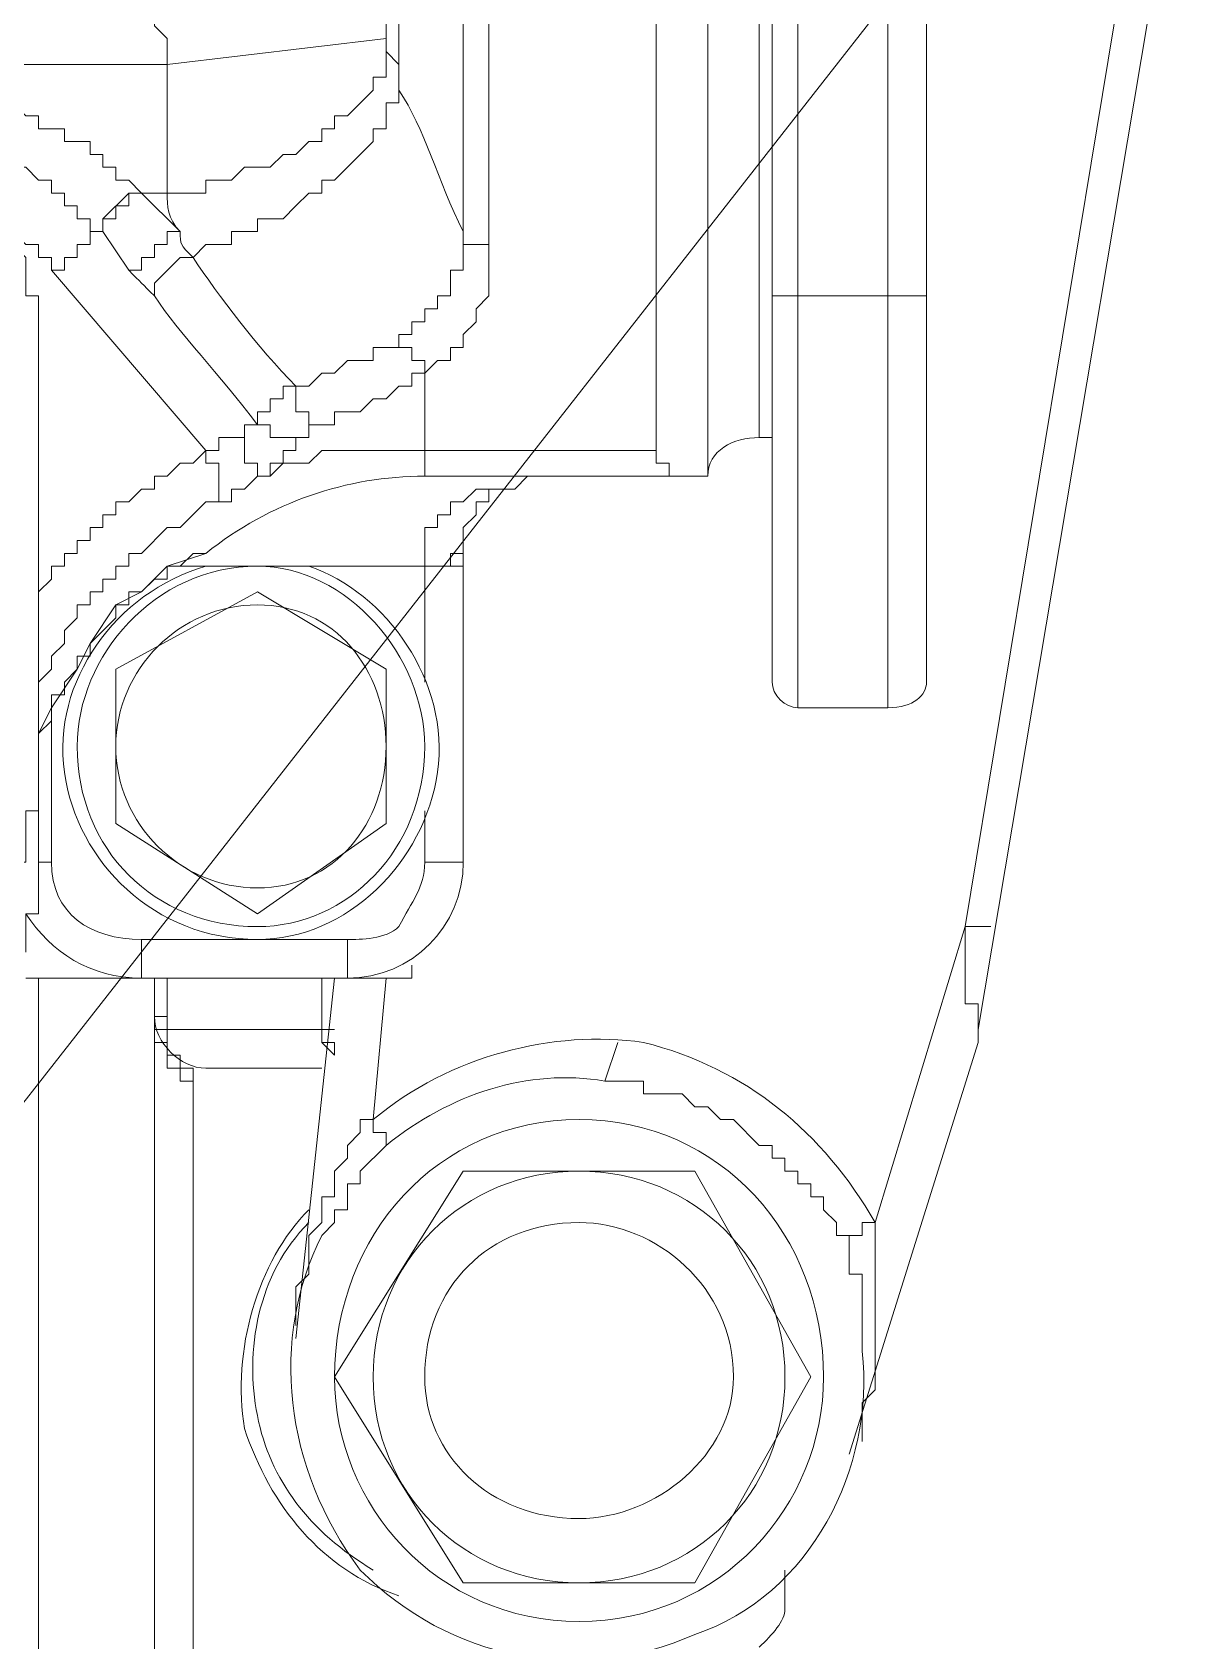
# Model space of a CAD drawing. Header units: millimetres. Extents: x 25083 to 52777, y 24772 to 45779.
# Drawn here: x 49186.45 to 49219.72, y 36647.54 to 36693.96 of the extents above; entities that cross this region are included whole.
import ezdxf

# ---------------------------------------------------------------- set-up
doc = ezdxf.new("R2010")
doc.units = ezdxf.units.MM
doc.layers.add('小车', color=7, linetype='Continuous')

# ---------------------------------------------------------------- blocks, each defined once
blk = doc.blocks.new('zw$D2F4')
at = {"color": 7, "lineweight": 5}
for points in [[(317.883, 880.492), (317.883, 794.708)], [(318.626, 880.492), (318.626, 793.966)], [(321.226, 793.966), (321.226, 880.492)], [(322.34, 794.708), (322.34, 880.492)], [(309.713, 807.334), (309.713, 842.614)], [(314.541, 842.614), (314.541, 801.393)], [(308.971, 841.871), (308.971, 807.706)], [(316.027, 840.014), (316.027, 800.65)], [(317.512, 801.764), (317.512, 839.271)], [(307.114, 811.791), (307.114, 837.043)], [(323.825, 784.682), (330.881, 826.645)], [(323.454, 787.652), (329.395, 823.674)], [(300.429, 812.533), (300.429, 813.276), (300.058, 813.648), (300.058, 815.133)], [(306.743, 815.133), (306.743, 813.276)], [(300.429, 812.533), (306.743, 813.276)], [(306.743, 813.276), (306.743, 812.162), (306.371, 812.162), (306.371, 811.791), (305.628, 811.048), (305.257, 811.048), (305.257, 810.677), (304.886, 810.677), (304.886, 810.305), (304.514, 810.305), (304.143, 809.934), (303.772, 809.934), (303.4, 809.563), (302.658, 809.563), (302.286, 809.191), (301.544, 809.191), (301.544, 808.82), (300.429, 808.82)], [(306.743, 813.276), (306.743, 812.905), (307.114, 812.533), (307.114, 811.791)], [(300.429, 812.533), (295.973, 812.533)], [(300.429, 812.533), (300.429, 808.82)], [(307.114, 811.791), (307.114, 811.419), (306.743, 811.419), (306.743, 810.677), (306.371, 810.677), (306.371, 810.305), (305.257, 809.191), (304.886, 809.191), (304.886, 808.82), (304.514, 808.82), (304.143, 808.449), (303.772, 808.077), (303.029, 808.077), (303.029, 807.706), (302.286, 807.706), (302.286, 807.334), (301.544, 807.334), (301.172, 806.963)], [(295.602, 811.419), (295.973, 811.419), (296.344, 811.048), (296.716, 811.048), (296.716, 810.677), (297.459, 810.677), (297.459, 810.305), (298.201, 810.305), (298.201, 809.934), (298.573, 809.934), (298.573, 809.563), (298.944, 809.563), (298.944, 809.191), (299.315, 809.191), (299.687, 808.82)], [(292.26, 810.305), (293.002, 810.305), (293.374, 809.934), (293.745, 809.934), (293.745, 809.563), (294.488, 809.563), (294.488, 809.191), (294.859, 809.191), (294.859, 808.82), (295.23, 808.82), (295.23, 808.449), (295.602, 808.449), (295.602, 808.077), (295.973, 807.706), (295.973, 807.334), (296.344, 806.963), (296.344, 805.849), (296.716, 805.849), (296.716, 805.106)], [(298.201, 807.706), (298.201, 808.077), (297.83, 808.077), (297.83, 808.449), (297.459, 808.449), (297.459, 808.82), (297.087, 808.82), (297.087, 809.191), (296.716, 809.191), (296.344, 809.563), (295.973, 809.563), (295.973, 809.934), (295.23, 809.934), (295.23, 810.305), (294.488, 810.305), (293.002, 810.305)], [(298.201, 807.706), (298.573, 807.706), (298.573, 808.077), (299.315, 808.82), (299.687, 808.82)], [(298.573, 807.706), (298.573, 808.077), (298.944, 808.077), (298.944, 808.449), (299.315, 808.449), (299.315, 808.82), (299.687, 808.82)], [(299.687, 808.82), (300.801, 807.706)], [(299.687, 808.82), (300.429, 808.82)], [(297.087, 806.592), (297.087, 806.963), (296.716, 806.963), (296.716, 807.334), (296.344, 807.334), (295.973, 807.706)], [(297.087, 806.592), (297.459, 806.592), (297.459, 806.963), (297.83, 806.963), (297.83, 807.334), (298.201, 807.334), (298.201, 807.706)], [(299.315, 806.592), (298.573, 807.706)], [(300.801, 807.706), (300.429, 807.706), (300.429, 807.334), (300.058, 807.334), (300.058, 806.963), (299.687, 806.963), (299.687, 806.592), (299.315, 806.592)], [(307.114, 804.735), (307.485, 804.735), (307.485, 805.106), (307.857, 805.106), (307.857, 805.478), (308.228, 805.478), (308.228, 805.849), (308.599, 805.849), (308.599, 806.22), (308.599, 806.592), (308.971, 806.592), (308.971, 807.706)], [(309.713, 807.334), (309.713, 805.849), (309.342, 805.478), (309.342, 805.106), (308.971, 804.735), (308.971, 804.364), (308.599, 804.364), (308.599, 803.992), (308.228, 803.992), (307.857, 803.621)], [(309.713, 807.334), (308.971, 807.334), (308.971, 807.706)], [(300.058, 805.849), (300.058, 806.22), (300.801, 806.963), (301.172, 806.963)], [(301.544, 801.393), (297.087, 806.592)], [(318.626, 805.849), (317.883, 805.849), (317.883, 806.22)], [(321.226, 805.849), (322.34, 805.849), (322.34, 806.22)], [(321.226, 805.849), (318.626, 805.849)], [(296.716, 788.395), (296.716, 805.106)], [(304.143, 803.25), (304.514, 803.25), (304.886, 803.621), (305.257, 803.621), (305.628, 803.992), (306.371, 803.992), (306.371, 804.364), (307.114, 804.364), (307.114, 804.735)], [(307.857, 803.621), (307.857, 803.992), (307.485, 803.992), (307.485, 804.364), (307.114, 804.364), (307.114, 804.735)], [(307.857, 803.621), (307.485, 803.621), (307.485, 803.25), (307.114, 803.25), (306.743, 802.878), (306.371, 802.878), (306, 802.507), (305.257, 802.507), (305.257, 802.135), (304.514, 802.135)], [(307.857, 800.65), (307.857, 803.621)], [(303.029, 802.135), (303.029, 802.507), (303.4, 802.507), (303.4, 802.878), (303.772, 802.878), (303.772, 803.25), (304.143, 803.25)], [(304.143, 803.25), (304.143, 802.507), (304.514, 802.507), (304.514, 802.135)], [(302.286, 801.764), (301.915, 801.764), (301.915, 801.393), (301.544, 801.393)], [(302.286, 801.764), (302.658, 801.764), (302.658, 802.135), (303.029, 802.135)], [(303.4, 800.65), (303.029, 800.65), (303.029, 801.021), (302.658, 801.021), (302.658, 801.764), (302.286, 801.764)], [(304.143, 801.764), (303.4, 801.764), (303.4, 802.135), (303.029, 802.135)], [(304.143, 801.764), (304.143, 801.393), (303.772, 801.393), (303.772, 801.021), (303.4, 801.021), (303.4, 800.65)], [(304.514, 802.135), (304.514, 801.764), (304.143, 801.764)], [(317.512, 801.764), (317.883, 801.764)], [(296.716, 796.936), (296.716, 797.308), (297.087, 797.679), (297.087, 798.05), (297.459, 798.05), (297.459, 798.422), (297.83, 798.422), (297.83, 798.793), (298.201, 798.793), (298.201, 799.165), (298.573, 799.165), (298.573, 799.536), (298.944, 799.536), (298.944, 799.907), (299.315, 799.907), (299.687, 800.279), (300.058, 800.279), (300.058, 800.65), (300.429, 800.65), (300.801, 801.021), (301.172, 801.021), (301.544, 801.393)], [(301.915, 799.907), (301.915, 801.021), (301.544, 801.021), (301.544, 801.393)], [(303.4, 800.65), (303.772, 801.021), (304.514, 801.021), (304.886, 801.393), (307.857, 801.393)], [(307.857, 801.393), (314.541, 801.393)], [(314.541, 801.393), (314.541, 801.021), (314.912, 801.021), (314.912, 800.65)], [(303.4, 800.65), (303.029, 800.65), (302.658, 800.279), (302.286, 800.279), (302.286, 799.907), (301.915, 799.907)], [(307.857, 800.65), (315.655, 800.65)], [(307.857, 798.05), (307.857, 799.165), (308.228, 799.165), (308.228, 799.536), (308.599, 799.536), (308.599, 799.907), (308.971, 799.907), (309.342, 800.279), (310.456, 800.279), (310.827, 800.65), (312.313, 800.65)], [(308.971, 798.422), (308.971, 799.165), (309.342, 799.536), (309.342, 799.907), (309.713, 799.907), (309.713, 800.279), (310.456, 800.279), (310.827, 800.65), (312.313, 800.65)], [(314.912, 800.65), (312.313, 800.65)], [(312.313, 800.65), (314.912, 800.65)], [(316.027, 800.65), (315.655, 800.65)], [(301.915, 799.907), (301.544, 799.907), (300.801, 799.165), (300.429, 799.165), (299.687, 798.422), (299.315, 798.422), (299.315, 798.05), (298.944, 798.05), (298.944, 797.679), (298.573, 797.679), (298.573, 797.308), (298.201, 797.308), (298.201, 796.936), (297.83, 796.936), (297.83, 796.565), (297.459, 796.194), (297.459, 795.822), (297.087, 795.451), (297.087, 795.08), (296.716, 794.708), (296.716, 793.966)], [(298.944, 796.936), (299.687, 797.308), (300.429, 798.05), (301.544, 798.422)], [(299.315, 796.936), (299.315, 797.308), (299.687, 797.308), (300.058, 797.679), (300.429, 797.679), (300.429, 798.05), (300.801, 798.05), (301.172, 798.422), (301.544, 798.422)], [(308.971, 798.05), (300.429, 798.05)], [(307.857, 798.05), (308.599, 798.05), (308.599, 798.422), (308.971, 798.422)], [(307.857, 798.05), (307.857, 794.708)], [(308.971, 789.509), (308.971, 798.422)], [(303.029, 797.308), (298.944, 795.08)], [(306.743, 795.08), (303.029, 797.308)], [(296.716, 792.48), (296.716, 793.223), (297.087, 793.966), (297.83, 795.08), (298.201, 795.822), (298.944, 796.936)], [(296.716, 792.48), (296.716, 793.223), (297.087, 793.594), (297.087, 794.337), (297.459, 794.337), (297.459, 794.708), (297.83, 795.08), (297.83, 795.451), (298.201, 795.451), (298.201, 795.822), (298.944, 796.565), (298.944, 796.936)], [(298.944, 796.936), (299.315, 796.936)], [(298.944, 795.08), (298.944, 790.623)], [(306.743, 790.623), (306.743, 795.08)], [(297.087, 789.509), (297.087, 794.337)], [(321.226, 793.966), (318.626, 793.966)], [(296.716, 791.366), (296.716, 790.995), (296.344, 790.995), (296.344, 789.509), (295.973, 789.509), (295.973, 789.138), (295.602, 788.767), (295.602, 788.395), (295.23, 788.395), (295.23, 788.024), (294.859, 788.024), (294.859, 787.652), (294.488, 787.652), (294.488, 787.281), (294.116, 787.281), (294.116, 786.91), (293.374, 786.91), (293.002, 786.538)], [(298.944, 790.623), (303.029, 788.024)], [(303.029, 788.024), (306.743, 790.623)], [(307.857, 790.995), (307.857, 789.509)], [(297.087, 789.509), (296.716, 789.509)], [(308.971, 789.509), (307.857, 789.509)], [(296.344, 786.91), (296.344, 788.024), (296.716, 788.024), (296.716, 788.395)], [(320.854, 779.111), (323.454, 787.652)], [(324.196, 787.652), (323.454, 787.652)], [(323.825, 784.31), (323.825, 785.424), (323.454, 785.424), (323.454, 787.652)], [(305.628, 787.281), (299.687, 787.281)], [(299.687, 786.167), (299.687, 787.281)], [(305.628, 787.281), (305.628, 786.167)], [(307.485, 786.538), (307.485, 786.167)], [(296.344, 786.167), (307.485, 786.167)], [(296.716, 786.167), (296.716, 747.546)], [(300.058, 786.167), (300.058, 750.145)], [(300.429, 785.053), (300.429, 786.167)], [(304.143, 775.769), (305.257, 786.167)], [(304.886, 786.167), (304.886, 784.682)], [(306.743, 786.167), (306.371, 782.082)], [(301.172, 783.196), (300.801, 783.196), (300.801, 783.567), (300.429, 783.567), (300.429, 784.31), (300.058, 784.31), (300.058, 785.053)], [(300.429, 785.053), (300.058, 785.053)], [(300.058, 784.682), (300.429, 784.682)], [(300.429, 784.682), (300.429, 783.939), (300.801, 783.939), (300.801, 783.567), (301.172, 783.567)], [(305.257, 784.682), (304.886, 784.682)], [(305.257, 783.939), (304.886, 784.31), (304.886, 784.682)], [(305.257, 783.939), (305.257, 784.31), (304.886, 784.31)], [(304.886, 784.31), (305.257, 784.31)], [(313.427, 784.31), (313.056, 783.196)], [(323.825, 784.31), (320.111, 772.427)], [(301.172, 766.114), (301.172, 783.567)], [(304.886, 783.567), (301.544, 783.567)], [(319.74, 778.74), (319.74, 779.111), (319.369, 779.483), (319.369, 779.854), (318.997, 779.854), (318.997, 780.225), (318.626, 780.225), (318.626, 780.597), (318.255, 780.597), (318.255, 780.968), (317.883, 780.968), (317.883, 781.339), (317.512, 781.339), (316.769, 782.082), (316.398, 782.082), (316.027, 782.453), (315.655, 782.453), (315.284, 782.825), (314.17, 782.825), (314.17, 783.196), (313.056, 783.196)], [(304.143, 776.14), (304.143, 777.254), (304.514, 777.626), (304.514, 778.74), (304.886, 779.111), (304.886, 779.854), (305.257, 779.854), (305.257, 780.597), (305.628, 780.968), (305.628, 781.339), (306, 781.711), (306, 782.082), (306.371, 782.082)], [(306.743, 781.339), (306.743, 781.711), (306.371, 781.711), (306.371, 782.082)], [(304.886, 778.74), (305.257, 779.111), (305.257, 779.483), (305.628, 779.483), (305.628, 780.225), (306, 780.225), (306, 780.597), (306.743, 781.339)], [(308.971, 780.597), (305.257, 774.655)], [(315.655, 780.597), (308.971, 780.597)], [(318.997, 774.655), (315.655, 780.597)], [(319.74, 778.74), (320.483, 778.74), (320.483, 779.111), (320.854, 779.111)], [(320.854, 779.111), (320.854, 774.284), (320.483, 773.912), (320.483, 772.798)], [(319.74, 778.74), (320.111, 778.74), (320.111, 777.626), (320.483, 777.626), (320.483, 775.398)], [(305.257, 774.655), (308.971, 768.713)], [(315.655, 768.713), (318.997, 774.655)], [(318.255, 767.97), (318.255, 769.084)], [(308.971, 768.713), (315.655, 768.713)]]:
    blk.add_lwpolyline(points, dxfattribs=at)
for points in [[(307.114, 811.791), (307.857, 810.677), (308.228, 809.191), (308.971, 807.706)], [(299.687, 808.82), (299.687, 808.82), (299.687, 808.82), (299.687, 808.82)], [(300.429, 808.82), (300.429, 808.449), (300.429, 808.077), (300.801, 807.706)], [(298.201, 807.706), (298.201, 807.706), (298.573, 807.706), (298.573, 807.706)], [(300.801, 807.706), (300.801, 807.334), (300.801, 807.334), (301.172, 806.963)], [(301.172, 806.963), (301.915, 805.849), (303.029, 804.364), (304.143, 803.25)], [(299.315, 806.592), (299.687, 806.22), (299.687, 806.22), (300.058, 805.849)], [(300.058, 805.849), (300.801, 804.735), (301.915, 803.621), (303.029, 802.135)], [(304.143, 801.764), (304.143, 801.764), (304.143, 801.764), (304.143, 801.764)], [(317.512, 801.764), (316.769, 801.764), (316.027, 801.393), (316.027, 800.65)], [(307.857, 800.65), (305.628, 800.65), (303.4, 799.907), (301.544, 798.422)], [(301.544, 798.05), (298.944, 797.308), (297.087, 794.708), (297.459, 792.109)], [(308.228, 792.109), (308.599, 794.708), (306.743, 797.308), (304.514, 798.05)], [(299.315, 796.936), (299.315, 796.936), (298.944, 796.936), (298.944, 796.936)], [(317.883, 794.708), (317.883, 794.337), (318.255, 793.966), (318.626, 793.966)], [(321.226, 793.966), (321.968, 793.966), (322.34, 794.337), (322.34, 794.708)], [(297.459, 792.109), (297.83, 789.509), (300.058, 787.281), (303.029, 787.281)], [(303.029, 787.281), (305.628, 787.281), (307.857, 789.509), (308.228, 792.109)], [(297.087, 789.509), (297.087, 788.024), (298.201, 787.281), (299.687, 787.281)], [(305.628, 786.167), (307.485, 786.167), (308.971, 787.652), (308.971, 789.509)], [(307.114, 787.652), (307.485, 788.395), (307.857, 788.767), (307.857, 789.509)], [(296.344, 788.024), (297.087, 786.91), (298.201, 786.167), (299.687, 786.167)], [(305.628, 787.281), (306, 787.281), (306.743, 787.281), (307.114, 787.652)], [(300.058, 785.053), (300.058, 784.31), (300.801, 783.567), (301.544, 783.567)], [(300.429, 785.053), (300.429, 784.682), (300.429, 784.682), (300.429, 784.682)], [(304.886, 784.682), (303.4, 784.682), (301.915, 784.682), (300.429, 784.682)], [(304.886, 784.682), (304.886, 784.682), (304.886, 784.682), (304.886, 784.682)], [(304.886, 784.682), (304.886, 784.682), (304.886, 784.682), (304.886, 784.31)], [(306.371, 782.082), (308.599, 783.939), (311.57, 784.682), (314.17, 784.31)], [(323.825, 784.31), (323.825, 784.31), (323.825, 784.682), (323.825, 784.682)], [(314.17, 784.31), (317.141, 783.567), (319.369, 781.711), (320.854, 779.111)], [(301.172, 783.567), (301.172, 783.567), (301.172, 783.567), (301.172, 783.567)], [(306.743, 781.339), (308.599, 782.825), (310.827, 783.567), (313.056, 783.196)], [(304.514, 779.483), (303.029, 777.997), (302.286, 775.398), (302.658, 773.169)], [(304.514, 779.111), (303.029, 777.626), (302.658, 775.398), (303.029, 773.541)], [(304.886, 778.74), (303.4, 775.769), (303.772, 772.055), (306, 769.084)], [(304.143, 776.14), (304.143, 776.14), (304.143, 776.14), (304.143, 776.14)], [(315.655, 767.228), (318.997, 768.342), (320.854, 772.055), (320.483, 775.398)], [(303.029, 773.541), (303.4, 771.684), (304.514, 770.199), (306.371, 769.084)], [(302.658, 773.169), (303.4, 770.941), (304.886, 769.084), (307.114, 768.342)], [(306, 769.084), (308.599, 766.485), (312.313, 765.742), (315.655, 767.228)], [(317.512, 766.856), (317.883, 767.228), (318.255, 767.599), (318.255, 767.97)]]:
    blk.add_open_spline(points, degree=3, dxfattribs=at)
for points in [[(303.029, 798.05), (300.058, 798.05), (297.83, 795.451), (297.83, 792.851), (297.83, 789.881), (300.058, 787.652), (303.029, 787.652), (305.628, 787.652), (307.857, 789.881), (307.857, 792.851), (307.857, 795.451), (305.628, 798.05), (303.029, 798.05)], [(303.029, 796.936), (300.801, 796.936), (298.944, 795.08), (298.944, 792.851), (298.944, 790.623), (300.801, 788.767), (303.029, 788.767), (305.257, 788.767), (306.743, 790.623), (306.743, 792.851), (306.743, 795.08), (305.257, 796.936), (303.029, 796.936)], [(312.313, 782.082), (308.228, 782.082), (305.257, 778.74), (305.257, 774.655), (305.257, 770.941), (308.228, 767.599), (312.313, 767.599), (316.398, 767.599), (319.369, 770.941), (319.369, 774.655), (319.369, 778.74), (316.398, 782.082), (312.313, 782.082)], [(312.313, 780.597), (308.971, 780.597), (306.371, 777.997), (306.371, 774.655), (306.371, 771.313), (308.971, 768.713), (312.313, 768.713), (315.655, 768.713), (318.255, 771.313), (318.255, 774.655), (318.255, 777.997), (315.655, 780.597), (312.313, 780.597)], [(312.313, 779.111), (309.713, 779.111), (307.857, 777.254), (307.857, 774.655), (307.857, 772.427), (309.713, 770.57), (312.313, 770.57), (314.541, 770.57), (316.769, 772.427), (316.769, 774.655), (316.769, 777.254), (314.541, 779.111), (312.313, 779.111)]]:
    blk.add_open_spline(points, degree=3, knots=[0, 0, 0, 0, 1, 1, 1, 2, 2, 2, 3, 3, 3, 4, 4, 4, 4], dxfattribs=at)
blk = doc.blocks.new('A$C1A4175F5')
at = {"layer": '小车', "color": 3, "lineweight": 0}
blk.add_lwpolyline([(1018.256, 374.742), (683.55, 112.548)], dxfattribs=at)

msp = doc.modelspace()

# ---------------------------------------------------------------- block references
msp.add_blockref('zw$D2F4', (48889.923, 35880.503))
at = {"layer": '小车', "ltscale": 10, "xscale": -1, "rotation": 270}
msp.add_blockref('A$C1A4175F5', (48914.945, 35776.933), dxfattribs=at)

doc.saveas('drawing.dxf')
